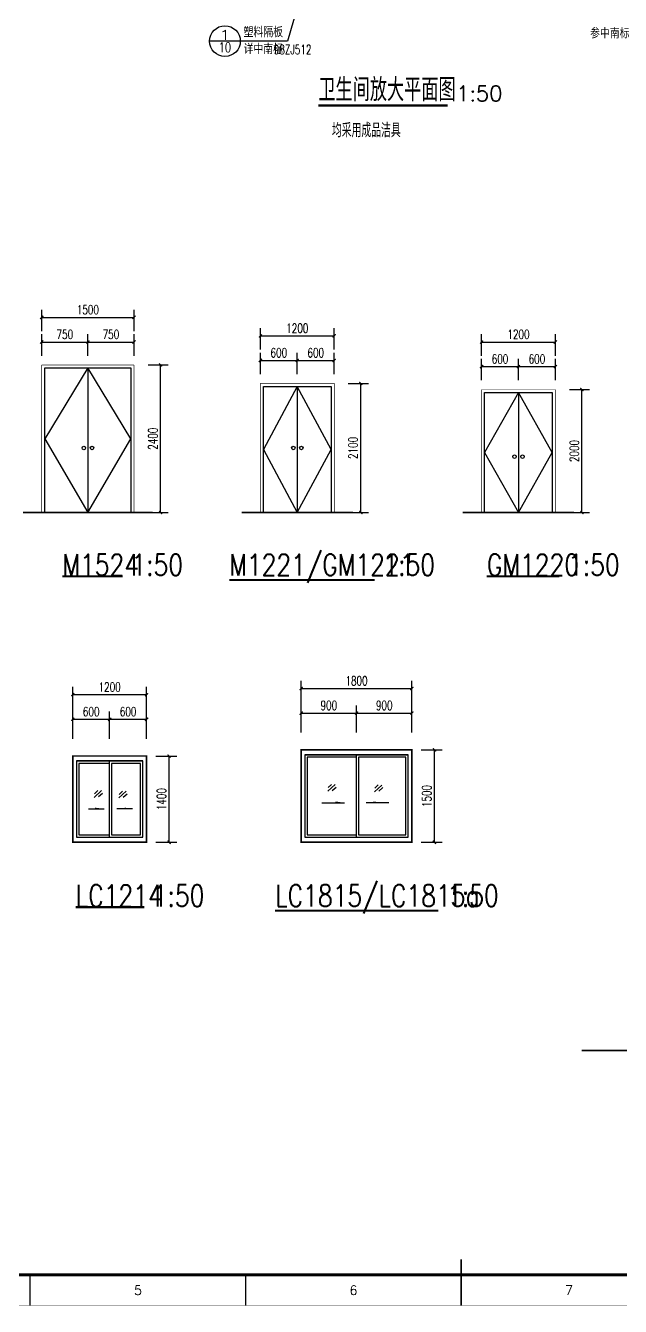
# Model space of a CAD drawing. Header units: millimetres. Extents: x 172649 to 472543, y 238332 to 449264.
# Drawn here: x 267250 to 276920, y 238332 to 259150 of the extents above; entities that cross this region are included whole.
import ezdxf
from ezdxf.enums import TextEntityAlignment as Align

# ---------------------------------------------------------------- set-up
doc = ezdxf.new("R2010")
doc.units = ezdxf.units.MM
doc.header["$LTSCALE"] = 1000
for name, color, linetype in [('DIM_IDEN', 3, 'Continuous'), ('DIM_SYMB', 3, 'Continuous'), ('E_WINDOW', 4, 'Continuous'), ('PUB_DIM', 3, 'Continuous'), ('PUB_TEXT', 7, 'Continuous')]:
    doc.layers.add(name, color=color, linetype=linetype)
doc.styles.add('_TCH_DIM_T3', font='SIMPLEX', dxfattribs={"width": 0.705882, "bigfont": 'GBCBIG'})
doc.styles.add('_TCH_LABEL', font='COMPLEX', dxfattribs={"bigfont": 'GBCBIG'})
doc.styles.add('gedi', font='geditxt.shx', dxfattribs={"width": 0.8, "bigfont": 'hz.shx'})
doc.styles.add('HZ', font='geditxt.shx', dxfattribs={"width": 0.75, "bigfont": 'hzfs_1.shx'})
doc.styles.get("Standard").update_dxf_attribs({"font": 'txt', "bigfont": 'gbcbig.shx'})
doc.dimstyles.new('_TCH_ARCH&&50', dxfattribs={"dimtxt": 148.75, "dimasz": 50, "dimexe": 125, "dimexo": 150, "dimgap": 50, "dimtad": 1, "dimdec": 0, "dimzin": 0, "dimdsep": 46, "dimtxsty": '_TCH_DIM_T3', "dimblk": 'ARCHTICK', "dimcen": 0.09, "dimclrt": 7, "dimazin": 2, "dimtfac": 1, "dimtdec": 0, "dimtix": 1, "dimtmove": 2, "dimatfit": 3, "dimfxl": 1, "dimtolj": 1, "dimtzin": 0, "dimarcsym": 0})

# ---------------------------------------------------------------- blocks, each defined once
blk = doc.blocks.new('GEDI_WK_A1')
at = {"color": 3}
for p, q in [((280.33, 0), (280.33, 10)), ((350.42, 0), (350.42, 10)), ((420.5, 0), (420.5, 10))]:
    blk.add_line(p, q, dxfattribs=at)
for points, const_width in [([(0, 0), (841, 0), (841, 594), (0, 594)], 0.1), ([(25, 10), (831, 10), (831, 584), (25, 584)], 1)]:
    blk.add_lwpolyline(points, close=True, dxfattribs=dict(at, const_width=const_width))
at = {"color": 3, "const_width": 0.5}
blk.add_lwpolyline([(420.5, 0), (420.5, 15)], dxfattribs=at)
at = {"color": 3}
for s, p in [('5', (315.38, 5)), ('6', (385.46, 5)), ('7', (455.54, 5))]:
    blk.add_text(s, height=3, dxfattribs=at).set_placement(p, align=Align.MIDDLE)
blk = doc.blocks.new('_ArchTick')
at = {"color": 0, "linetype": 'ByBlock', "const_width": 0.4}
blk.add_lwpolyline([(-0.5, -0.5), (0.5, 0.5)], dxfattribs=at)
blk = doc.blocks.new('*D66')
at = {"layer": 'DEFPOINTS', "color": 0}
for p in [(275942, 253235), (276294, 253235), (275942, 251235)]:
    blk.add_point(p, dxfattribs=at)
at = {"layer": 'PUB_DIM', "color": 0, "lineweight": -2}
for p, q in [((276092, 253235), (276419, 253235)), ((276294, 251235), (276294, 253235)), ((276092, 251235), (276419, 251235))]:
    blk.add_line(p, q, dxfattribs=at)
at = {"layer": 'PUB_DIM', "color": 0, "lineweight": -2, "xscale": 50, "yscale": 50, "zscale": 50}
for p, rotation in [((276294, 253235), 90), ((276294, 251235), 270)]:
    blk.add_blockref('_ArchTick', p, dxfattribs=dict(at, rotation=rotation))
at = {"layer": 'PUB_DIM', "color": 7, "insert": (276170, 252235), "char_height": 148.8, "attachment_point": 5, "rotation": 90, "style": '_TCH_DIM_T3'}
blk.add_mtext('\\A1;2000', dxfattribs=at)
blk = doc.blocks.new('*D67')
at = {"layer": 'DEFPOINTS', "color": 0}
for p in [(275863, 254007), (274663, 253635), (275863, 253635)]:
    blk.add_point(p, dxfattribs=at)
at = {"layer": 'PUB_DIM', "color": 0, "lineweight": -2}
for p, q in [((274663, 253785), (274663, 254132)), ((274663, 254007), (275863, 254007)), ((275863, 253785), (275863, 254132))]:
    blk.add_line(p, q, dxfattribs=at)
at = {"layer": 'PUB_DIM', "color": 0, "lineweight": -2, "xscale": 50, "yscale": 50, "zscale": 50, "rotation": 180}
blk.add_blockref('_ArchTick', (274663, 254007), dxfattribs=at)
at = {"layer": 'PUB_DIM', "color": 0, "lineweight": -2, "xscale": 50, "yscale": 50, "zscale": 50}
blk.add_blockref('_ArchTick', (275863, 254007), dxfattribs=at)
at = {"layer": 'PUB_DIM', "color": 7, "insert": (275263, 254132), "char_height": 148.8, "attachment_point": 5, "style": '_TCH_DIM_T3'}
blk.add_mtext('\\A1;1200', dxfattribs=at)
blk = doc.blocks.new('*D68')
at = {"layer": 'DEFPOINTS', "color": 0}
for p in [(275263, 253607), (274663, 253235), (275263, 253235)]:
    blk.add_point(p, dxfattribs=at)
at = {"layer": 'PUB_DIM', "color": 0, "lineweight": -2}
for p, q in [((274663, 253385), (274663, 253732)), ((274663, 253607), (275263, 253607)), ((275263, 253385), (275263, 253732))]:
    blk.add_line(p, q, dxfattribs=at)
at = {"layer": 'PUB_DIM', "color": 0, "lineweight": -2, "xscale": 50, "yscale": 50, "zscale": 50, "rotation": 180}
blk.add_blockref('_ArchTick', (274663, 253607), dxfattribs=at)
at = {"layer": 'PUB_DIM', "color": 0, "lineweight": -2, "xscale": 50, "yscale": 50, "zscale": 50}
blk.add_blockref('_ArchTick', (275263, 253607), dxfattribs=at)
at = {"layer": 'PUB_DIM', "color": 7, "insert": (274963, 253732), "char_height": 148.8, "attachment_point": 5, "style": '_TCH_DIM_T3'}
blk.add_mtext('\\A1;600', dxfattribs=at)
blk = doc.blocks.new('*D69')
at = {"layer": 'DEFPOINTS', "color": 0}
for p in [(275863, 253607), (275263, 253235), (275863, 253235)]:
    blk.add_point(p, dxfattribs=at)
at = {"layer": 'PUB_DIM', "color": 0, "lineweight": -2}
for p, q in [((275263, 253385), (275263, 253732)), ((275263, 253607), (275863, 253607)), ((275863, 253385), (275863, 253732))]:
    blk.add_line(p, q, dxfattribs=at)
at = {"layer": 'PUB_DIM', "color": 0, "lineweight": -2, "xscale": 50, "yscale": 50, "zscale": 50, "rotation": 180}
blk.add_blockref('_ArchTick', (275263, 253607), dxfattribs=at)
at = {"layer": 'PUB_DIM', "color": 0, "lineweight": -2, "xscale": 50, "yscale": 50, "zscale": 50}
blk.add_blockref('_ArchTick', (275863, 253607), dxfattribs=at)
at = {"layer": 'PUB_DIM', "color": 7, "insert": (275563, 253732), "char_height": 148.8, "attachment_point": 5, "style": '_TCH_DIM_T3'}
blk.add_mtext('\\A1;600', dxfattribs=at)
blk = doc.blocks.new('*D70')
at = {"layer": 'DEFPOINTS', "color": 0}
for p in [(272346, 253335), (272699, 253335), (272346, 251235)]:
    blk.add_point(p, dxfattribs=at)
at = {"layer": 'PUB_DIM', "color": 0, "lineweight": -2}
for p, q in [((272496, 253335), (272824, 253335)), ((272699, 251235), (272699, 253335)), ((272496, 251235), (272824, 251235))]:
    blk.add_line(p, q, dxfattribs=at)
at = {"layer": 'PUB_DIM', "color": 0, "lineweight": -2, "xscale": 50, "yscale": 50, "zscale": 50}
for p, rotation in [((272699, 253335), 90), ((272699, 251235), 270)]:
    blk.add_blockref('_ArchTick', p, dxfattribs=dict(at, rotation=rotation))
at = {"layer": 'PUB_DIM', "color": 7, "insert": (272574, 252285), "char_height": 148.8, "attachment_point": 5, "rotation": 90, "style": '_TCH_DIM_T3'}
blk.add_mtext('\\A1;2100', dxfattribs=at)
blk = doc.blocks.new('*D71')
at = {"layer": 'DEFPOINTS', "color": 0}
for p in [(272267, 254107), (271067, 253735), (272267, 253735)]:
    blk.add_point(p, dxfattribs=at)
at = {"layer": 'PUB_DIM', "color": 0, "lineweight": -2}
for p, q in [((271067, 253885), (271067, 254232)), ((272267, 253885), (272267, 254232)), ((271067, 254107), (272267, 254107))]:
    blk.add_line(p, q, dxfattribs=at)
at = {"layer": 'PUB_DIM', "color": 0, "lineweight": -2, "xscale": 50, "yscale": 50, "zscale": 50, "rotation": 180}
blk.add_blockref('_ArchTick', (271067, 254107), dxfattribs=at)
at = {"layer": 'PUB_DIM', "color": 0, "lineweight": -2, "xscale": 50, "yscale": 50, "zscale": 50}
blk.add_blockref('_ArchTick', (272267, 254107), dxfattribs=at)
at = {"layer": 'PUB_DIM', "color": 7, "insert": (271667, 254232), "char_height": 148.8, "attachment_point": 5, "style": '_TCH_DIM_T3'}
blk.add_mtext('\\A1;1200', dxfattribs=at)
blk = doc.blocks.new('*D72')
at = {"layer": 'DEFPOINTS', "color": 0}
for p in [(271667, 253707), (271067, 253335), (271667, 253335)]:
    blk.add_point(p, dxfattribs=at)
at = {"layer": 'PUB_DIM', "color": 0, "lineweight": -2}
for p, q in [((271067, 253485), (271067, 253832)), ((271667, 253485), (271667, 253832)), ((271067, 253707), (271667, 253707))]:
    blk.add_line(p, q, dxfattribs=at)
at = {"layer": 'PUB_DIM', "color": 0, "lineweight": -2, "xscale": 50, "yscale": 50, "zscale": 50, "rotation": 180}
blk.add_blockref('_ArchTick', (271067, 253707), dxfattribs=at)
at = {"layer": 'PUB_DIM', "color": 0, "lineweight": -2, "xscale": 50, "yscale": 50, "zscale": 50}
blk.add_blockref('_ArchTick', (271667, 253707), dxfattribs=at)
at = {"layer": 'PUB_DIM', "color": 7, "insert": (271367, 253832), "char_height": 148.8, "attachment_point": 5, "style": '_TCH_DIM_T3'}
blk.add_mtext('\\A1;600', dxfattribs=at)
blk = doc.blocks.new('*D73')
at = {"layer": 'DEFPOINTS', "color": 0}
for p in [(272267, 253707), (271667, 253335), (272267, 253335)]:
    blk.add_point(p, dxfattribs=at)
at = {"layer": 'PUB_DIM', "color": 0, "lineweight": -2}
for p, q in [((271667, 253485), (271667, 253832)), ((272267, 253485), (272267, 253832)), ((271667, 253707), (272267, 253707))]:
    blk.add_line(p, q, dxfattribs=at)
at = {"layer": 'PUB_DIM', "color": 0, "lineweight": -2, "xscale": 50, "yscale": 50, "zscale": 50, "rotation": 180}
blk.add_blockref('_ArchTick', (271667, 253707), dxfattribs=at)
at = {"layer": 'PUB_DIM', "color": 0, "lineweight": -2, "xscale": 50, "yscale": 50, "zscale": 50}
blk.add_blockref('_ArchTick', (272267, 253707), dxfattribs=at)
at = {"layer": 'PUB_DIM', "color": 7, "insert": (271967, 253832), "char_height": 148.8, "attachment_point": 5, "style": '_TCH_DIM_T3'}
blk.add_mtext('\\A1;600', dxfattribs=at)
blk = doc.blocks.new('*D78')
at = {"layer": 'DEFPOINTS', "color": 0}
for p in [(269216, 247277), (269584, 247277), (269215, 245877)]:
    blk.add_point(p, dxfattribs=at)
at = {"layer": 'PUB_DIM', "color": 0, "lineweight": -2}
for p, q in [((269366, 247277), (269709, 247277)), ((269583, 245876), (269584, 247277)), ((269365, 245877), (269708, 245876))]:
    blk.add_line(p, q, dxfattribs=at)
at = {"layer": 'PUB_DIM', "color": 0, "lineweight": -2, "xscale": 50, "yscale": 50, "zscale": 50}
for p, rotation in [((269584, 247277), 89.9582644020502), ((269583, 245876), 269.9582644020502)]:
    blk.add_blockref('_ArchTick', p, dxfattribs=dict(at, rotation=rotation))
at = {"layer": 'PUB_DIM', "color": 7, "insert": (269459, 246577), "char_height": 148.8, "attachment_point": 5, "rotation": 89.9583, "style": '_TCH_DIM_T3'}
blk.add_mtext('\\A1;1400', dxfattribs=at)
blk = doc.blocks.new('*D79')
at = {"layer": 'DEFPOINTS', "color": 0}
for p in [(268616, 247875), (268016, 247408), (268616, 247408)]:
    blk.add_point(p, dxfattribs=at)
at = {"layer": 'PUB_DIM', "color": 0, "lineweight": -2}
for p, q in [((268016, 247558), (268016, 248000)), ((268616, 247558), (268616, 248000)), ((268016, 247875), (268616, 247875))]:
    blk.add_line(p, q, dxfattribs=at)
at = {"layer": 'PUB_DIM', "color": 0, "lineweight": -2, "xscale": 50, "yscale": 50, "zscale": 50, "rotation": 180}
blk.add_blockref('_ArchTick', (268016, 247875), dxfattribs=at)
at = {"layer": 'PUB_DIM', "color": 0, "lineweight": -2, "xscale": 50, "yscale": 50, "zscale": 50}
blk.add_blockref('_ArchTick', (268616, 247875), dxfattribs=at)
at = {"layer": 'PUB_DIM', "color": 7, "insert": (268316, 248000), "char_height": 148.8, "attachment_point": 5, "style": '_TCH_DIM_T3'}
blk.add_mtext('\\A1;600', dxfattribs=at)
blk = doc.blocks.new('*D80')
at = {"layer": 'DEFPOINTS', "color": 0}
for p in [(269216, 247875), (268616, 247408), (269216, 247408)]:
    blk.add_point(p, dxfattribs=at)
at = {"layer": 'PUB_DIM', "color": 0, "lineweight": -2}
for p, q in [((268616, 247558), (268616, 248000)), ((269216, 247558), (269216, 248000)), ((268616, 247875), (269216, 247875))]:
    blk.add_line(p, q, dxfattribs=at)
at = {"layer": 'PUB_DIM', "color": 0, "lineweight": -2, "xscale": 50, "yscale": 50, "zscale": 50, "rotation": 180}
blk.add_blockref('_ArchTick', (268616, 247875), dxfattribs=at)
at = {"layer": 'PUB_DIM', "color": 0, "lineweight": -2, "xscale": 50, "yscale": 50, "zscale": 50}
blk.add_blockref('_ArchTick', (269216, 247875), dxfattribs=at)
at = {"layer": 'PUB_DIM', "color": 7, "insert": (268916, 248000), "char_height": 148.8, "attachment_point": 5, "style": '_TCH_DIM_T3'}
blk.add_mtext('\\A1;600', dxfattribs=at)
blk = doc.blocks.new('*D81')
at = {"layer": 'DEFPOINTS', "color": 0}
for p in [(269216, 248275), (268016, 247808), (269216, 247808)]:
    blk.add_point(p, dxfattribs=at)
at = {"layer": 'PUB_DIM', "color": 0, "lineweight": -2}
for p, q in [((268016, 247958), (268016, 248400)), ((269216, 247958), (269216, 248400)), ((268016, 248275), (269216, 248275))]:
    blk.add_line(p, q, dxfattribs=at)
at = {"layer": 'PUB_DIM', "color": 0, "lineweight": -2, "xscale": 50, "yscale": 50, "zscale": 50, "rotation": 180}
blk.add_blockref('_ArchTick', (268016, 248275), dxfattribs=at)
at = {"layer": 'PUB_DIM', "color": 0, "lineweight": -2, "xscale": 50, "yscale": 50, "zscale": 50}
blk.add_blockref('_ArchTick', (269216, 248275), dxfattribs=at)
at = {"layer": 'PUB_DIM', "color": 7, "insert": (268616, 248400), "char_height": 148.8, "attachment_point": 5, "style": '_TCH_DIM_T3'}
blk.add_mtext('\\A1;1200', dxfattribs=at)
blk = doc.blocks.new('*D123')
at = {"layer": 'DEFPOINTS', "color": 0}
for p in [(273530, 247377), (273897, 247377), (273529, 245877)]:
    blk.add_point(p, dxfattribs=at)
at = {"layer": 'PUB_DIM', "color": 0, "lineweight": -2}
for p, q in [((273680, 247377), (274022, 247377)), ((273896, 245876), (273897, 247377)), ((273679, 245877), (274021, 245876))]:
    blk.add_line(p, q, dxfattribs=at)
at = {"layer": 'PUB_DIM', "color": 0, "lineweight": -2, "xscale": 50, "yscale": 50, "zscale": 50}
for p, rotation in [((273897, 247377), 89.96104598176137), ((273896, 245876), 269.9610459817614)]:
    blk.add_blockref('_ArchTick', p, dxfattribs=dict(at, rotation=rotation))
at = {"layer": 'PUB_DIM', "color": 7, "insert": (273772, 246627), "char_height": 148.8, "attachment_point": 5, "rotation": 89.961, "style": '_TCH_DIM_T3'}
blk.add_mtext('\\A1;1500', dxfattribs=at)
blk = doc.blocks.new('*D124')
at = {"layer": 'DEFPOINTS', "color": 0}
for p in [(272630, 247975), (271730, 247508), (272630, 247508)]:
    blk.add_point(p, dxfattribs=at)
at = {"layer": 'PUB_DIM', "color": 0, "lineweight": -2}
for p, q in [((271730, 247658), (271730, 248100)), ((271730, 247975), (272630, 247975)), ((272630, 247658), (272630, 248100))]:
    blk.add_line(p, q, dxfattribs=at)
at = {"layer": 'PUB_DIM', "color": 0, "lineweight": -2, "xscale": 50, "yscale": 50, "zscale": 50, "rotation": 180}
blk.add_blockref('_ArchTick', (271730, 247975), dxfattribs=at)
at = {"layer": 'PUB_DIM', "color": 0, "lineweight": -2, "xscale": 50, "yscale": 50, "zscale": 50}
blk.add_blockref('_ArchTick', (272630, 247975), dxfattribs=at)
at = {"layer": 'PUB_DIM', "color": 7, "insert": (272180, 248100), "char_height": 148.8, "attachment_point": 5, "style": '_TCH_DIM_T3'}
blk.add_mtext('\\A1;900', dxfattribs=at)
blk = doc.blocks.new('*D125')
at = {"layer": 'DEFPOINTS', "color": 0}
for p in [(273530, 247975), (272630, 247508), (273530, 247508)]:
    blk.add_point(p, dxfattribs=at)
at = {"layer": 'PUB_DIM', "color": 0, "lineweight": -2}
for p, q in [((272630, 247658), (272630, 248100)), ((272630, 247975), (273530, 247975)), ((273530, 247658), (273530, 248100))]:
    blk.add_line(p, q, dxfattribs=at)
at = {"layer": 'PUB_DIM', "color": 0, "lineweight": -2, "xscale": 50, "yscale": 50, "zscale": 50, "rotation": 180}
blk.add_blockref('_ArchTick', (272630, 247975), dxfattribs=at)
at = {"layer": 'PUB_DIM', "color": 0, "lineweight": -2, "xscale": 50, "yscale": 50, "zscale": 50}
blk.add_blockref('_ArchTick', (273530, 247975), dxfattribs=at)
at = {"layer": 'PUB_DIM', "color": 7, "insert": (273080, 248100), "char_height": 148.8, "attachment_point": 5, "style": '_TCH_DIM_T3'}
blk.add_mtext('\\A1;900', dxfattribs=at)
blk = doc.blocks.new('*D126')
at = {"layer": 'DEFPOINTS', "color": 0}
for p in [(273530, 248375), (271730, 247908), (273530, 247908)]:
    blk.add_point(p, dxfattribs=at)
at = {"layer": 'PUB_DIM', "color": 0, "lineweight": -2}
for p, q in [((271730, 248058), (271730, 248500)), ((271730, 248375), (273530, 248375)), ((273530, 248058), (273530, 248500))]:
    blk.add_line(p, q, dxfattribs=at)
at = {"layer": 'PUB_DIM', "color": 0, "lineweight": -2, "xscale": 50, "yscale": 50, "zscale": 50, "rotation": 180}
blk.add_blockref('_ArchTick', (271730, 248375), dxfattribs=at)
at = {"layer": 'PUB_DIM', "color": 0, "lineweight": -2, "xscale": 50, "yscale": 50, "zscale": 50}
blk.add_blockref('_ArchTick', (273530, 248375), dxfattribs=at)
at = {"layer": 'PUB_DIM', "color": 7, "insert": (272630, 248500), "char_height": 148.8, "attachment_point": 5, "style": '_TCH_DIM_T3'}
blk.add_mtext('\\A1;1800', dxfattribs=at)
blk = doc.blocks.new('*D138')
at = {"layer": 'DEFPOINTS', "color": 0}
for p in [(269091, 253635), (269444, 253635), (269091, 251235)]:
    blk.add_point(p, dxfattribs=at)
at = {"layer": 'PUB_DIM', "color": 0, "lineweight": -2}
for p, q in [((269241, 253635), (269569, 253635)), ((269444, 251235), (269444, 253635)), ((269241, 251235), (269569, 251235))]:
    blk.add_line(p, q, dxfattribs=at)
at = {"layer": 'PUB_DIM', "color": 0, "lineweight": -2, "xscale": 50, "yscale": 50, "zscale": 50}
for p, rotation in [((269444, 253635), 90), ((269444, 251235), 270)]:
    blk.add_blockref('_ArchTick', p, dxfattribs=dict(at, rotation=rotation))
at = {"layer": 'PUB_DIM', "color": 7, "insert": (269319, 252435), "char_height": 148.8, "attachment_point": 5, "rotation": 90, "style": '_TCH_DIM_T3'}
blk.add_mtext('\\A1;2400', dxfattribs=at)
blk = doc.blocks.new('*D139')
at = {"layer": 'DEFPOINTS', "color": 0}
for p in [(269012, 254407), (267512, 254035), (269012, 254035)]:
    blk.add_point(p, dxfattribs=at)
at = {"layer": 'PUB_DIM', "color": 0, "lineweight": -2}
for p, q in [((267512, 254185), (267512, 254532)), ((267512, 254407), (269012, 254407)), ((269012, 254185), (269012, 254532))]:
    blk.add_line(p, q, dxfattribs=at)
at = {"layer": 'PUB_DIM', "color": 0, "lineweight": -2, "xscale": 50, "yscale": 50, "zscale": 50, "rotation": 180}
blk.add_blockref('_ArchTick', (267512, 254407), dxfattribs=at)
at = {"layer": 'PUB_DIM', "color": 0, "lineweight": -2, "xscale": 50, "yscale": 50, "zscale": 50}
blk.add_blockref('_ArchTick', (269012, 254407), dxfattribs=at)
at = {"layer": 'PUB_DIM', "color": 7, "insert": (268262, 254532), "char_height": 148.8, "attachment_point": 5, "style": '_TCH_DIM_T3'}
blk.add_mtext('\\A1;1500', dxfattribs=at)
blk = doc.blocks.new('*D140')
at = {"layer": 'DEFPOINTS', "color": 0}
for p in [(268262, 254007), (267512, 253635), (268262, 253635)]:
    blk.add_point(p, dxfattribs=at)
at = {"layer": 'PUB_DIM', "color": 0, "lineweight": -2}
for p, q in [((267512, 253785), (267512, 254132)), ((267512, 254007), (268262, 254007)), ((268262, 253785), (268262, 254132))]:
    blk.add_line(p, q, dxfattribs=at)
at = {"layer": 'PUB_DIM', "color": 0, "lineweight": -2, "xscale": 50, "yscale": 50, "zscale": 50, "rotation": 180}
blk.add_blockref('_ArchTick', (267512, 254007), dxfattribs=at)
at = {"layer": 'PUB_DIM', "color": 0, "lineweight": -2, "xscale": 50, "yscale": 50, "zscale": 50}
blk.add_blockref('_ArchTick', (268262, 254007), dxfattribs=at)
at = {"layer": 'PUB_DIM', "color": 7, "insert": (267887, 254132), "char_height": 148.8, "attachment_point": 5, "style": '_TCH_DIM_T3'}
blk.add_mtext('\\A1;750', dxfattribs=at)
blk = doc.blocks.new('*D141')
at = {"layer": 'DEFPOINTS', "color": 0}
for p in [(269012, 254007), (268262, 253635), (269012, 253635)]:
    blk.add_point(p, dxfattribs=at)
at = {"layer": 'PUB_DIM', "color": 0, "lineweight": -2}
for p, q in [((268262, 253785), (268262, 254132)), ((268262, 254007), (269012, 254007)), ((269012, 253785), (269012, 254132))]:
    blk.add_line(p, q, dxfattribs=at)
at = {"layer": 'PUB_DIM', "color": 0, "lineweight": -2, "xscale": 50, "yscale": 50, "zscale": 50, "rotation": 180}
blk.add_blockref('_ArchTick', (268262, 254007), dxfattribs=at)
at = {"layer": 'PUB_DIM', "color": 0, "lineweight": -2, "xscale": 50, "yscale": 50, "zscale": 50}
blk.add_blockref('_ArchTick', (269012, 254007), dxfattribs=at)
at = {"layer": 'PUB_DIM', "color": 7, "insert": (268637, 254132), "char_height": 148.8, "attachment_point": 5, "style": '_TCH_DIM_T3'}
blk.add_mtext('\\A1;750', dxfattribs=at)

msp = doc.modelspace()

# ---------------------------------------------------------------- hatches: boundary and pattern name
at = {"layer": 'DIM_SYMB'}
for points in [[(272434.6, 246518.6), (272284.6, 246518.6), (272284.6, 246538.6)], [(272788.6, 246518.6), (272938.6, 246518.6), (272938.6, 246538.6)], [(268526, 246418.6), (268376, 246418.6), (268376, 246438.6)], [(268731.9, 246418.6), (268881.9, 246418.6), (268881.9, 246438.6)]]:
    msp.add_hatch(color=256, dxfattribs=at).paths.add_polyline_path(points)

# ---------------------------------------------------------------- linework, layer by layer
for p, q in [((268366.5, 246604.4), (268484.6, 246715.3)), ((268371.1, 246663.6), (268426.6, 246716.8)), ((268765.9, 246595.4), (268884, 246706.3)), ((268770.5, 246654.6), (268826, 246707.8)), ((272164.1, 246704.4), (272282.2, 246815.3)), ((272168.7, 246763.6), (272224.2, 246816.8)), ((272234.4, 246717.3), (272300, 246773.8)), ((272920.8, 246695.4), (273038.9, 246806.3)), ((272925.4, 246754.6), (272980.9, 246807.8)), ((272991.1, 246708.2), (273056.7, 246764.8)), ((268436.8, 246617.3), (268502.4, 246673.8)), ((268836.1, 246608.2), (268901.8, 246664.8))]:
    msp.add_line(p, q)
at = {"const_width": 30}
for points in [[(267207.3, 251235), (269317.5, 251235)], [(270762.3, 251235), (272572.6, 251235)], [(274358, 251235), (276168.2, 251235)], [(276292.6, 242490.7), (282034.1, 242490.7)]]:
    msp.add_lwpolyline(points, dxfattribs=at)
at = {"layer": 'DIM_IDEN'}
for p, q in [((272377.3, 261875.1), (271505.6, 258897.2)), ((270740.8, 258897.2), (270240.8, 258897.2)), ((271505.6, 258897.2), (270740.8, 258897.2))]:
    msp.add_line(p, q, dxfattribs=at)
msp.add_circle((270490.8, 258897.2), 250, dxfattribs=at)
at = {"layer": 'DIM_SYMB', "const_width": 35}
for points in [[(272009.2, 257851.2), (274111, 257851.2)], [(267845.3, 250197.6), (268829.9, 250197.6)], [(270559.6, 250139.2), (272925.6, 250139.2)], [(274748, 250197.6), (275928.6, 250197.6)], [(268062.3, 244821.4), (269177.6, 244821.4)], [(271305.9, 244763.1), (273961.2, 244763.1)]]:
    msp.add_lwpolyline(points, dxfattribs=at)
at = {"layer": 'DIM_SYMB'}
for points in [[(272064.4, 246518.6), (272434.6, 246518.6)], [(273153.3, 246518.6), (272788.6, 246518.6)], [(268271.7, 246418.6), (268526, 246418.6)], [(268986.1, 246418.6), (268731.9, 246418.6)]]:
    msp.add_lwpolyline(points, dxfattribs=at)
at = {"layer": 'E_WINDOW'}
for p, q in [((268262.3, 253585), (267562.3, 252435)), ((267562.3, 253585), (268962.3, 253585)), ((267562.3, 251235), (267562.3, 253585)), ((268962.3, 252435), (268262.3, 253585)), ((268262.3, 253585), (268262.3, 251235)), ((268962.3, 253585), (268962.3, 251235)), ((271667.3, 253285), (271117.3, 252260)), ((271117.3, 253285), (272217.3, 253285)), ((271117.3, 251235), (271117.3, 253285)), ((272217.3, 252260), (271667.3, 253285)), ((271667.3, 253285), (271667.3, 251235)), ((272217.3, 253285), (272217.3, 251235)), ((275263, 253185), (274713, 252210)), ((274713, 253185), (275813, 253185)), ((274713, 251235), (274713, 253185)), ((275813, 252210), (275263, 253185)), ((275263, 253185), (275263, 251235)), ((275813, 253185), (275813, 251235)), ((267562.3, 252435), (268262.3, 251235)), ((268262.3, 251235), (268962.3, 252435)), ((271117.3, 252260), (271667.3, 251235)), ((271667.3, 251235), (272217.3, 252260)), ((274713, 252210), (275263, 251235)), ((275263, 251235), (275813, 252210)), ((271729.9, 247377.8), (271729.9, 247337.8)), ((268016.3, 247277.8), (268016.3, 247237.8)), ((269156.3, 247196.7), (268076.3, 247197.5)), ((268076.3, 247197.5), (269156.3, 247196.7)), ((268076.3, 247197.5), (268076.3, 245957.5)), ((268608.5, 247197.5), (268608.5, 245957.5)), ((268648.5, 247157.5), (268648.5, 245997.5)), ((269156.3, 245956.7), (269156.3, 247196.7)), ((273469.9, 247296.7), (271789.9, 247297.5)), ((271789.9, 247297.5), (273469.9, 247296.7)), ((271789.9, 247297.5), (271789.9, 245957.5)), ((272622.1, 247297.5), (272622.1, 245957.5)), ((272662.1, 247257.5), (272662.1, 245997.5)), ((273469.9, 245956.7), (273469.9, 247296.7)), ((269216.3, 245876.9), (268016.3, 245877.8)), ((269217.2, 245876.9), (268017.2, 245877.8)), ((268076.3, 245957.5), (269156.3, 245956.7)), ((273529.9, 245876.9), (271729.9, 245877.8)), ((273530.8, 245876.9), (271730.8, 245877.8)), ((271789.9, 245957.5), (273469.9, 245956.7))]:
    msp.add_line(p, q, dxfattribs=at)
for points, const_width in [([(267512.3, 253635), (269012.3, 253635)], 10), ([(267512.3, 251235), (267512.3, 253635)], 10), ([(269012.3, 253635), (269012.3, 251235)], 10), ([(271067.3, 253335), (272267.3, 253335)], 10), ([(271067.3, 251235), (271067.3, 253335)], 10), ([(272267.3, 253335), (272267.3, 251235)], 10), ([(274663, 253235), (275863, 253235)], 10), ([(274663, 251235), (274663, 253235)], 10), ([(275863, 253235), (275863, 251235)], 10), ([(271729.9, 247378), (273529.9, 247376.9)], 25), ([(273529.9, 247377.2), (273529.9, 245876.9)], 20), ([(273529.9, 247376.9), (273529.9, 245876.7)], 20), ([(268016.3, 247278), (269216.3, 247276.9)], 25), ([(269216.3, 247277.2), (269216.3, 245876.9)], 20), ([(269216.3, 247276.9), (269216.3, 245876.7)], 20)]:
    msp.add_lwpolyline(points, dxfattribs=dict(at, const_width=const_width))
at = {"layer": 'E_WINDOW', "const_width": 25}
for points in [[(271729.9, 245877.8), (273529.9, 245876.7), (273529.9, 247376.9), (271729.9, 247378)], [(268016.3, 245877.8), (269216.3, 245876.7), (269216.3, 247276.9), (268016.3, 247278)]]:
    msp.add_lwpolyline(points, close=True, dxfattribs=at)
at = {"layer": 'E_WINDOW'}
for points in [[(268608.5, 247157.5), (268115.6, 247157.5), (268115.6, 245997.5)], [(268648.5, 245997.5), (269116.3, 245996.6), (269116.3, 247157.5), (268648.5, 247157.5), (268648.5, 245997.5)], [(272622.1, 247257.5), (271829.2, 247257.5), (271829.2, 245997.5)], [(272662.1, 245997.5), (273429.9, 245996.6), (273429.9, 247257.5), (272662.1, 247257.5), (272662.1, 245997.5)], [(268115.6, 245997.5), (268608.5, 245997.5)], [(271829.2, 245997.5), (272622.1, 245997.5)]]:
    msp.add_lwpolyline(points, dxfattribs=at)
for centre in [(268196.6, 252285), (268328, 252285), (271601.6, 252285), (271733, 252285), (275197.3, 252144.4), (275328.7, 252144.4)]:
    msp.add_circle(centre, 28.4, dxfattribs=at)

# ---------------------------------------------------------------- block references
at = {"xscale": 50, "yscale": 50, "zscale": 50}
msp.add_blockref('GEDI_WK_A1', (253307.7, 238344.4), dxfattribs=at)

# ---------------------------------------------------------------- texts
at = {"layer": 'PUB_TEXT', "style": '_TCH_LABEL'}
for s, width, p, p2 in [('1', 2.916667, (270390.2, 258917.3), (270591.4, 258917.3)), ('10', 0.905172, (270390.2, 258716.1), (270591.4, 258716.1))]:
    msp.add_text(s, height=161, dxfattribs=dict(at, width=width)).set_placement(p, p2, align=Align.FIT)
for s, p in [('塑料隔板', (270793.3, 258960.9)), ('参中南标', (276427.1, 258941.5)), ('详中南标', (270793.3, 258686.5))]:
    msp.add_text(s, height=168.79, dxfattribs=at).set_placement(p)
at = {"layer": 'PUB_TEXT'}
for s, height, style, width, p in [('98ZJ512', 148.75, '_TCH_LABEL', 0.705882, (271284.8, 258686.5)), ('卫生间放大平面图', 372.05, 'HZ', 0.75, (272009.2, 257921.2)), ('均采用成品洁具', 228.19, 'HZ', 0.7, (272230, 257334.7)), ('M1524', 350, 'gedi', 0.8, (267845.3, 250209.2)), ('1:50', 350, 'gedi', 0.8, (268969.9, 250209.2)), ('M1221/GM1221', 350, 'gedi', 0.8, (270559.6, 250209.2)), ('1:50', 350, 'gedi', 0.8, (273065.6, 250209.2)), ('GM1220', 350, 'gedi', 0.8, (274748, 250209.2)), ('1:50', 350, 'gedi', 0.8, (276068.6, 250209.2)), ('LC1815/LC1815a', 350, 'gedi', 0.8, (271305.9, 244833.1)), ('LC1214', 350, 'gedi', 0.8, (268062.3, 244833.1)), ('1:50', 350, 'gedi', 0.8, (269317.6, 244833.1)), ('1:50', 350, 'gedi', 0.8, (274101.2, 244833.1))]:
    msp.add_text(s, height=height, dxfattribs=dict(at, style=style, width=width)).set_placement(p)
msp.add_text('1:50', height=250, dxfattribs=at).set_placement((274251, 257921.2))

# ---------------------------------------------------------------- dimensions: what is measured, and where the dimension line sits
at = {"layer": 'PUB_DIM'}
for p1, p2, distance, text, picture, middle in [((267512.3, 254035), (269012.3, 254035), 372.2, '1500', '*D139', (268262.3, 254531.5)), ((267512.3, 253635), (268262.3, 253635), 372.2, '750', '*D140', (267887.3, 254131.5)), ((268262.3, 253635), (269012.3, 253635), 372.2, '750', '*D141', (268637.3, 254131.5)), ((271067.3, 253735), (272267.3, 253735), 372.2, '1200', '*D71', (271667.3, 254231.5)), ((274663, 253635), (275863, 253635), 372.2, '1200', '*D67', (275263, 254131.5)), ((271067.3, 253335), (271667.3, 253335), 372.2, '600', '*D72', (271367.3, 253831.5)), ((271667.3, 253335), (272267.3, 253335), 372.2, '600', '*D73', (271967.3, 253831.5)), ((274663, 253235), (275263, 253235), 372.2, '600', '*D68', (274963, 253731.5)), ((275263, 253235), (275863, 253235), 372.2, '600', '*D69', (275563, 253731.5)), ((269091.1, 251235), (269091.1, 253635), -352.6, '2400', '*D138', (269319.3, 252435)), ((272346.1, 251235), (272346.1, 253335), -352.6, '2100', '*D70', (272574.4, 252285)), ((275941.8, 251235), (275941.8, 253235), -352.6, '2000', '*D66', (276170, 252235)), ((271729.9, 247908.4), (273529.9, 247908.4), 467.1, '1800', '*D126', (272629.9, 248499.8)), ((268016.3, 247808.4), (269216.3, 247808.4), 467.1, '1200', '*D81', (268616.3, 248399.8)), ((271729.9, 247508.4), (272629.9, 247508.4), 467.1, '900', '*D124', (272179.9, 248099.8)), ((272629.9, 247508.4), (273529.9, 247508.4), 467.1, '900', '*D125', (273079.9, 248099.8)), ((268016.3, 247408.4), (268616.3, 247408.4), 467.1, '600', '*D79', (268316.3, 247999.8)), ((268616.3, 247408.4), (269216.3, 247408.4), 467.1, '600', '*D80', (268916.3, 247999.8)), ((273528.9, 245876.7), (273529.9, 247377.2), -367.2, '1500', '*D123', (273772.2, 246626.8)), ((269215.3, 245876.7), (269216.3, 247277.2), -367.2, '1400', '*D78', (269458.7, 246576.8))]:
    dim = msp.add_aligned_dim(p1=p1, p2=p2, distance=distance, text=text, dimstyle='_TCH_ARCH&&50', dxfattribs=at)
    dim.commit()
    dim.dimension.update_dxf_attribs({"geometry": picture, "text_midpoint": middle})

doc.saveas('drawing.dxf')
